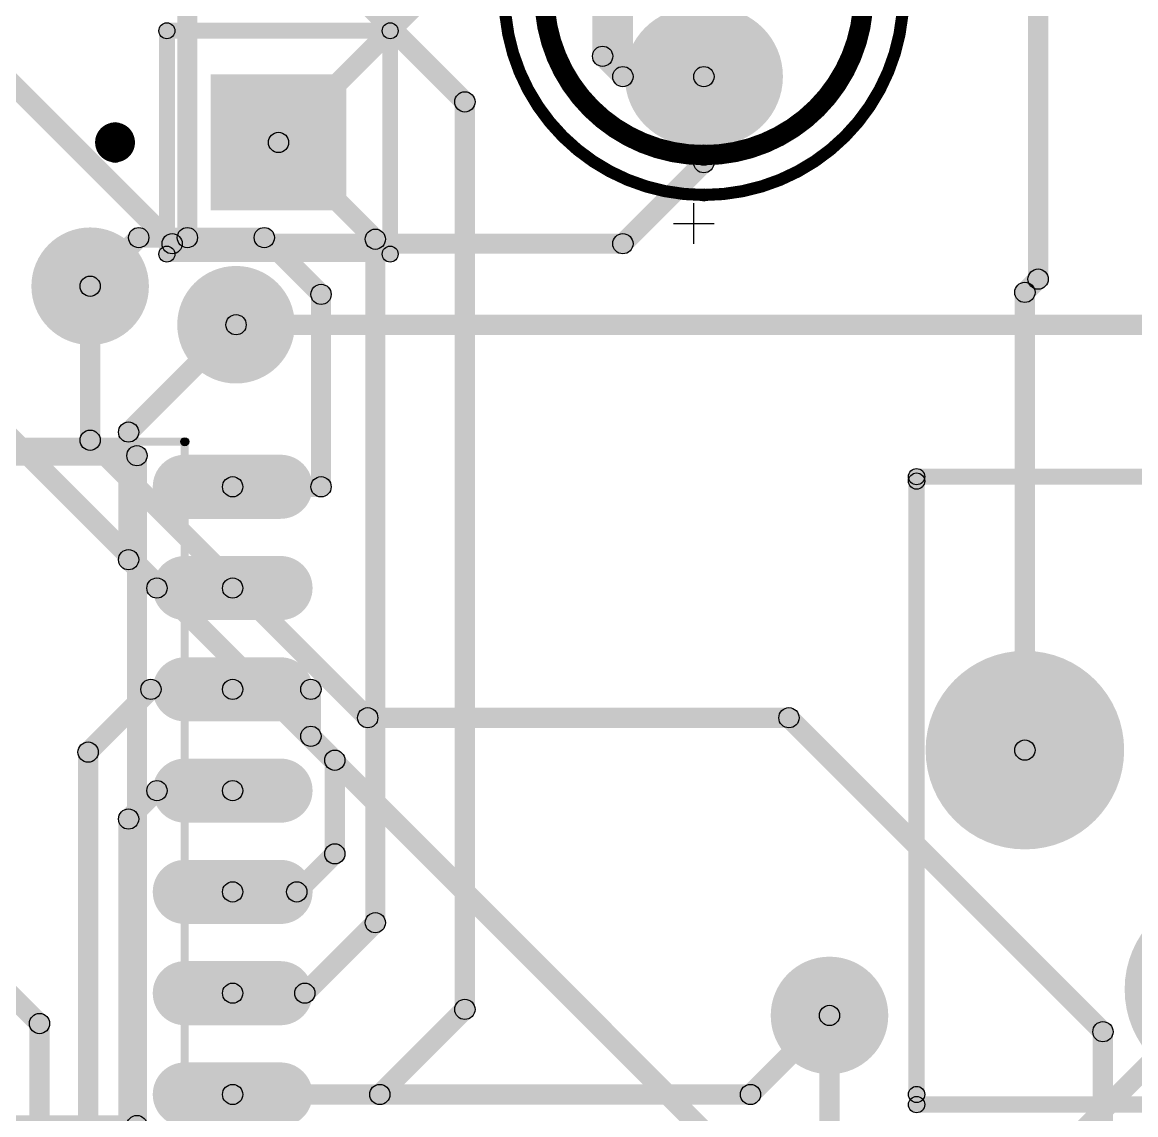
# Model space of a CAD drawing. Header units: millimetres. Extents: x 0 to 137, y 0 to 37.
# Drawn here: x 37.3 to 51.26, y 12.45 to 26.14 of the extents above; entities that cross this region are included whole.
import ezdxf

# ---------------------------------------------------------------- set-up
doc = ezdxf.new("R2010")
doc.units = ezdxf.units.MM
for name, color, linetype in [('BottomLayer', 5, 'Continuous'), ('BottomOverlay', 54, 'Continuous'), ('BottomSolder', 6, 'Continuous'), ('Mechanical13', 56, 'Continuous'), ('MultiLayer', 9, 'Continuous'), ('PadHoleLayer', 156, 'Continuous'), ('TopLayer', 1, 'Continuous'), ('TopOverlay', 2, 'Continuous'), ('TopPaste', 8, 'Continuous'), ('TopSolder', 216, 'Continuous'), ('ViaHoleLayer', 16, 'Continuous')]:
    doc.layers.add(name, color=color, linetype=linetype)

# ---------------------------------------------------------------- blocks, each defined once
blk = doc.blocks.new('SOIC_14_150____2')
at = {"layer": 'Mechanical13'}
h = blk.add_hatch(color=56, dxfattribs=at)
edge = h.paths.add_edge_path()
edge.add_arc((-4.375, 2), 0.05, 0, 360)
h = blk.add_hatch(color=56, dxfattribs=at)
edge = h.paths.add_edge_path()
edge.add_arc((-4.375, 2), 0.05, 0, 360)
for points in [[(-4.325, -2), (-4.425, -2), (-4.425, 2), (-4.325, 2)], [(4.375, 2.05), (4.375, 1.95), (-4.375, 1.95), (-4.375, 2.05)], [(4.425, -2), (4.325, -2), (4.325, 2), (4.425, 2)], [(4.375, -1.95), (4.375, -2.05), (-4.375, -2.05), (-4.375, -1.95)]]:
    blk.add_hatch(color=56, dxfattribs=at).paths.add_polyline_path(points)
h = blk.add_hatch(color=56, dxfattribs=at)
edge = h.paths.add_edge_path()
edge.add_arc((4.375, 2), 0.05, 0, 360)
h = blk.add_hatch(color=56, dxfattribs=at)
edge = h.paths.add_edge_path()
edge.add_arc((4.375, 2), 0.05, 0, 360)
h = blk.add_hatch(color=56, dxfattribs=at)
edge = h.paths.add_edge_path()
edge.add_arc((-3.975, -1.1), 0.05, 0, 360)
h = blk.add_hatch(color=56, dxfattribs=at)
edge = h.paths.add_edge_path()
edge.add_arc((-2.975, -1.1), 0.05, 0, 360)
h = blk.add_hatch(color=56, dxfattribs=at)
edge = h.paths.add_edge_path()
edge.add_arc((-4.375, -2), 0.05, 0, 360)
h = blk.add_hatch(color=56, dxfattribs=at)
edge = h.paths.add_edge_path()
edge.add_arc((-4.375, -2), 0.05, 0, 360)
h = blk.add_hatch(color=56, dxfattribs=at)
edge = h.paths.add_edge_path()
edge.add_arc((4.375, -2), 0.05, 0, 360)
h = blk.add_hatch(color=56, dxfattribs=at)
edge = h.paths.add_edge_path()
edge.add_arc((4.375, -2), 0.05, 0, 360)
at = {"layer": 'TopLayer'}
h = blk.add_hatch(color=1, dxfattribs=at)
edge = h.paths.add_edge_path()
edge.add_arc((-3.81, 3.2), 0.3, 0, 180)
edge.add_line((-4.11, 3.2), (-4.11, 2))
edge.add_arc((-3.81, 2), 0.3, 180, 360)
edge.add_line((-3.51, 2), (-3.51, 3.2))
h = blk.add_hatch(color=1, dxfattribs=at)
edge = h.paths.add_edge_path()
edge.add_arc((-2.54, 3.2), 0.3, 0, 180)
edge.add_line((-2.84, 3.2), (-2.84, 2))
edge.add_arc((-2.54, 2), 0.3, 180, 360)
edge.add_line((-2.24, 2), (-2.24, 3.2))
h = blk.add_hatch(color=1, dxfattribs=at)
edge = h.paths.add_edge_path()
edge.add_arc((-1.27, 3.2), 0.3, 0, 180)
edge.add_line((-1.57, 3.2), (-1.57, 2))
edge.add_arc((-1.27, 2), 0.3, 180, 360)
edge.add_line((-0.97, 2), (-0.97, 3.2))
h = blk.add_hatch(color=1, dxfattribs=at)
edge = h.paths.add_edge_path()
edge.add_arc((0, 3.2), 0.3, 0, 180)
edge.add_line((-0.3, 3.2), (-0.3, 2))
edge.add_arc((0, 2), 0.3, 180, 360)
edge.add_line((0.3, 2), (0.3, 3.2))
h = blk.add_hatch(color=1, dxfattribs=at)
edge = h.paths.add_edge_path()
edge.add_arc((1.27, 3.2), 0.3, 0, 180)
edge.add_line((0.97, 3.2), (0.97, 2))
edge.add_arc((1.27, 2), 0.3, 180, 360)
edge.add_line((1.57, 2), (1.57, 3.2))
h = blk.add_hatch(color=1, dxfattribs=at)
edge = h.paths.add_edge_path()
edge.add_arc((2.54, 3.2), 0.3, 0, 180)
edge.add_line((2.24, 3.2), (2.24, 2))
edge.add_arc((2.54, 2), 0.3, 180, 360)
edge.add_line((2.84, 2), (2.84, 3.2))
h = blk.add_hatch(color=1, dxfattribs=at)
edge = h.paths.add_edge_path()
edge.add_arc((3.81, 3.2), 0.3, 0, 180)
edge.add_line((3.51, 3.2), (3.51, 2))
edge.add_arc((3.81, 2), 0.3, 180, 360)
edge.add_line((4.11, 2), (4.11, 3.2))
h = blk.add_hatch(color=1, dxfattribs=at)
edge = h.paths.add_edge_path()
edge.add_arc((-3.81, -2), 0.3, 0, 180)
edge.add_line((-4.11, -2), (-4.11, -3.2))
edge.add_arc((-3.81, -3.2), 0.3, 180, 360)
edge.add_line((-3.51, -3.2), (-3.51, -2))
h = blk.add_hatch(color=1, dxfattribs=at)
edge = h.paths.add_edge_path()
edge.add_arc((-2.54, -2), 0.3, 0, 180)
edge.add_line((-2.84, -2), (-2.84, -3.2))
edge.add_arc((-2.54, -3.2), 0.3, 180, 360)
edge.add_line((-2.24, -3.2), (-2.24, -2))
h = blk.add_hatch(color=1, dxfattribs=at)
edge = h.paths.add_edge_path()
edge.add_arc((-1.27, -2), 0.3, 0, 180)
edge.add_line((-1.57, -2), (-1.57, -3.2))
edge.add_arc((-1.27, -3.2), 0.3, 180, 360)
edge.add_line((-0.97, -3.2), (-0.97, -2))
h = blk.add_hatch(color=1, dxfattribs=at)
edge = h.paths.add_edge_path()
edge.add_arc((0, -2), 0.3, 0, 180)
edge.add_line((-0.3, -2), (-0.3, -3.2))
edge.add_arc((0, -3.2), 0.3, 180, 360)
edge.add_line((0.3, -3.2), (0.3, -2))
h = blk.add_hatch(color=1, dxfattribs=at)
edge = h.paths.add_edge_path()
edge.add_arc((1.27, -2), 0.3, 0, 180)
edge.add_line((0.97, -2), (0.97, -3.2))
edge.add_arc((1.27, -3.2), 0.3, 180, 360)
edge.add_line((1.57, -3.2), (1.57, -2))
h = blk.add_hatch(color=1, dxfattribs=at)
edge = h.paths.add_edge_path()
edge.add_arc((2.54, -2), 0.3, 0, 180)
edge.add_line((2.24, -2), (2.24, -3.2))
edge.add_arc((2.54, -3.2), 0.3, 180, 360)
edge.add_line((2.84, -3.2), (2.84, -2))
h = blk.add_hatch(color=1, dxfattribs=at)
edge = h.paths.add_edge_path()
edge.add_arc((3.81, -2), 0.3, 0, 180)
edge.add_line((3.51, -2), (3.51, -3.2))
edge.add_arc((3.81, -3.2), 0.3, 180, 360)
edge.add_line((4.11, -3.2), (4.11, -2))
at = {"layer": 'TopOverlay'}
h = blk.add_hatch(color=2, dxfattribs=at)
edge = h.paths.add_edge_path()
edge.add_arc((-4.2, 1.4), 0.127, 0, 360)
h = blk.add_hatch(color=2, dxfattribs=at)
edge = h.paths.add_edge_path()
edge.add_arc((-4.2, 1.4), 0.127, 0, 360)
for points in [[(-4.073, -1.4), (-4.327, -1.4), (-4.327, 1.4), (-4.073, 1.4)], [(4.2, 1.527), (4.2, 1.273), (-4.2, 1.273), (-4.2, 1.527)], [(4.327, -1.4), (4.073, -1.4), (4.073, 1.4), (4.327, 1.4)], [(4.2, -1.273), (4.2, -1.527), (-4.2, -1.527), (-4.2, -1.273)]]:
    blk.add_hatch(color=2, dxfattribs=at).paths.add_polyline_path(points)
h = blk.add_hatch(color=2, dxfattribs=at)
edge = h.paths.add_edge_path()
edge.add_arc((4.2, 1.4), 0.127, 0, 360)
h = blk.add_hatch(color=2, dxfattribs=at)
edge = h.paths.add_edge_path()
edge.add_arc((4.2, 1.4), 0.127, 0, 360)
h = blk.add_hatch(color=2, dxfattribs=at)
edge = h.paths.add_edge_path()
edge.add_arc((-3.7, -0.7), 0.2, 0, 360)
h = blk.add_hatch(color=2, dxfattribs=at)
edge = h.paths.add_edge_path()
edge.add_arc((-3.3, -0.7), 0.2, 0, 360)
h = blk.add_hatch(color=2, dxfattribs=at)
edge = h.paths.add_edge_path()
edge.add_arc((-4.2, -1.4), 0.127, 0, 360)
h = blk.add_hatch(color=2, dxfattribs=at)
edge = h.paths.add_edge_path()
edge.add_arc((-4.2, -1.4), 0.127, 0, 360)
h = blk.add_hatch(color=2, dxfattribs=at)
edge = h.paths.add_edge_path()
edge.add_arc((4.2, -1.4), 0.127, 0, 360)
h = blk.add_hatch(color=2, dxfattribs=at)
edge = h.paths.add_edge_path()
edge.add_arc((4.2, -1.4), 0.127, 0, 360)
h = blk.add_hatch(color=2, dxfattribs=at)
edge = h.paths.add_edge_path()
edge.add_arc((-4.75, -3), 0.15, 0, 360)
h = blk.add_hatch(color=2, dxfattribs=at)
edge = h.paths.add_edge_path()
edge.add_arc((-4.45, -3), 0.15, 0, 360)
at = {"layer": 'TopPaste'}
h = blk.add_hatch(color=8, dxfattribs=at)
edge = h.paths.add_edge_path()
edge.add_arc((-3.81, 3.2), 0.3, 0, 180)
edge.add_line((-4.11, 3.2), (-4.11, 2))
edge.add_arc((-3.81, 2), 0.3, 180, 360)
edge.add_line((-3.51, 2), (-3.51, 3.2))
h = blk.add_hatch(color=8, dxfattribs=at)
edge = h.paths.add_edge_path()
edge.add_arc((-2.54, 3.2), 0.3, 0, 180)
edge.add_line((-2.84, 3.2), (-2.84, 2))
edge.add_arc((-2.54, 2), 0.3, 180, 360)
edge.add_line((-2.24, 2), (-2.24, 3.2))
h = blk.add_hatch(color=8, dxfattribs=at)
edge = h.paths.add_edge_path()
edge.add_arc((-1.27, 3.2), 0.3, 0, 180)
edge.add_line((-1.57, 3.2), (-1.57, 2))
edge.add_arc((-1.27, 2), 0.3, 180, 360)
edge.add_line((-0.97, 2), (-0.97, 3.2))
h = blk.add_hatch(color=8, dxfattribs=at)
edge = h.paths.add_edge_path()
edge.add_arc((0, 3.2), 0.3, 0, 180)
edge.add_line((-0.3, 3.2), (-0.3, 2))
edge.add_arc((0, 2), 0.3, 180, 360)
edge.add_line((0.3, 2), (0.3, 3.2))
h = blk.add_hatch(color=8, dxfattribs=at)
edge = h.paths.add_edge_path()
edge.add_arc((1.27, 3.2), 0.3, 0, 180)
edge.add_line((0.97, 3.2), (0.97, 2))
edge.add_arc((1.27, 2), 0.3, 180, 360)
edge.add_line((1.57, 2), (1.57, 3.2))
h = blk.add_hatch(color=8, dxfattribs=at)
edge = h.paths.add_edge_path()
edge.add_arc((2.54, 3.2), 0.3, 0, 180)
edge.add_line((2.24, 3.2), (2.24, 2))
edge.add_arc((2.54, 2), 0.3, 180, 360)
edge.add_line((2.84, 2), (2.84, 3.2))
h = blk.add_hatch(color=8, dxfattribs=at)
edge = h.paths.add_edge_path()
edge.add_arc((3.81, 3.2), 0.3, 0, 180)
edge.add_line((3.51, 3.2), (3.51, 2))
edge.add_arc((3.81, 2), 0.3, 180, 360)
edge.add_line((4.11, 2), (4.11, 3.2))
h = blk.add_hatch(color=8, dxfattribs=at)
edge = h.paths.add_edge_path()
edge.add_arc((-3.81, -2), 0.3, 0, 180)
edge.add_line((-4.11, -2), (-4.11, -3.2))
edge.add_arc((-3.81, -3.2), 0.3, 180, 360)
edge.add_line((-3.51, -3.2), (-3.51, -2))
h = blk.add_hatch(color=8, dxfattribs=at)
edge = h.paths.add_edge_path()
edge.add_arc((-2.54, -2), 0.3, 0, 180)
edge.add_line((-2.84, -2), (-2.84, -3.2))
edge.add_arc((-2.54, -3.2), 0.3, 180, 360)
edge.add_line((-2.24, -3.2), (-2.24, -2))
h = blk.add_hatch(color=8, dxfattribs=at)
edge = h.paths.add_edge_path()
edge.add_arc((-1.27, -2), 0.3, 0, 180)
edge.add_line((-1.57, -2), (-1.57, -3.2))
edge.add_arc((-1.27, -3.2), 0.3, 180, 360)
edge.add_line((-0.97, -3.2), (-0.97, -2))
h = blk.add_hatch(color=8, dxfattribs=at)
edge = h.paths.add_edge_path()
edge.add_arc((0, -2), 0.3, 0, 180)
edge.add_line((-0.3, -2), (-0.3, -3.2))
edge.add_arc((0, -3.2), 0.3, 180, 360)
edge.add_line((0.3, -3.2), (0.3, -2))
h = blk.add_hatch(color=8, dxfattribs=at)
edge = h.paths.add_edge_path()
edge.add_arc((1.27, -2), 0.3, 0, 180)
edge.add_line((0.97, -2), (0.97, -3.2))
edge.add_arc((1.27, -3.2), 0.3, 180, 360)
edge.add_line((1.57, -3.2), (1.57, -2))
h = blk.add_hatch(color=8, dxfattribs=at)
edge = h.paths.add_edge_path()
edge.add_arc((2.54, -2), 0.3, 0, 180)
edge.add_line((2.24, -2), (2.24, -3.2))
edge.add_arc((2.54, -3.2), 0.3, 180, 360)
edge.add_line((2.84, -3.2), (2.84, -2))
h = blk.add_hatch(color=8, dxfattribs=at)
edge = h.paths.add_edge_path()
edge.add_arc((3.81, -2), 0.3, 0, 180)
edge.add_line((3.51, -2), (3.51, -3.2))
edge.add_arc((3.81, -3.2), 0.3, 180, 360)
edge.add_line((4.11, -3.2), (4.11, -2))
at = {"layer": 'TopSolder'}
h = blk.add_hatch(color=216, dxfattribs=at)
edge = h.paths.add_edge_path()
edge.add_arc((-3.81, 3.2), 0.402, 0, 180)
edge.add_line((-4.212, 3.2), (-4.212, 2))
edge.add_arc((-3.81, 2), 0.402, 180, 360)
edge.add_line((-3.408, 2), (-3.408, 3.2))
h = blk.add_hatch(color=216, dxfattribs=at)
edge = h.paths.add_edge_path()
edge.add_arc((-2.54, 3.2), 0.402, 0, 180)
edge.add_line((-2.942, 3.2), (-2.942, 2))
edge.add_arc((-2.54, 2), 0.402, 180, 360)
edge.add_line((-2.138, 2), (-2.138, 3.2))
h = blk.add_hatch(color=216, dxfattribs=at)
edge = h.paths.add_edge_path()
edge.add_arc((-1.27, 3.2), 0.402, 0, 180)
edge.add_line((-1.672, 3.2), (-1.672, 2))
edge.add_arc((-1.27, 2), 0.402, 180, 360)
edge.add_line((-0.868, 2), (-0.868, 3.2))
h = blk.add_hatch(color=216, dxfattribs=at)
edge = h.paths.add_edge_path()
edge.add_arc((0, 3.2), 0.402, 0, 180)
edge.add_line((-0.402, 3.2), (-0.402, 2))
edge.add_arc((0, 2), 0.402, 180, 360)
edge.add_line((0.402, 2), (0.402, 3.2))
h = blk.add_hatch(color=216, dxfattribs=at)
edge = h.paths.add_edge_path()
edge.add_arc((1.27, 3.2), 0.402, 0, 180)
edge.add_line((0.868, 3.2), (0.868, 2))
edge.add_arc((1.27, 2), 0.402, 180, 360)
edge.add_line((1.672, 2), (1.672, 3.2))
h = blk.add_hatch(color=216, dxfattribs=at)
edge = h.paths.add_edge_path()
edge.add_arc((2.54, 3.2), 0.402, 0, 180)
edge.add_line((2.138, 3.2), (2.138, 2))
edge.add_arc((2.54, 2), 0.402, 180, 360)
edge.add_line((2.942, 2), (2.942, 3.2))
h = blk.add_hatch(color=216, dxfattribs=at)
edge = h.paths.add_edge_path()
edge.add_arc((3.81, 3.2), 0.402, 0, 180)
edge.add_line((3.408, 3.2), (3.408, 2))
edge.add_arc((3.81, 2), 0.402, 180, 360)
edge.add_line((4.212, 2), (4.212, 3.2))
h = blk.add_hatch(color=216, dxfattribs=at)
edge = h.paths.add_edge_path()
edge.add_arc((-3.81, -2), 0.402, 0, 180)
edge.add_line((-4.212, -2), (-4.212, -3.2))
edge.add_arc((-3.81, -3.2), 0.402, 180, 360)
edge.add_line((-3.408, -3.2), (-3.408, -2))
h = blk.add_hatch(color=216, dxfattribs=at)
edge = h.paths.add_edge_path()
edge.add_arc((-2.54, -2), 0.402, 0, 180)
edge.add_line((-2.942, -2), (-2.942, -3.2))
edge.add_arc((-2.54, -3.2), 0.402, 180, 360)
edge.add_line((-2.138, -3.2), (-2.138, -2))
h = blk.add_hatch(color=216, dxfattribs=at)
edge = h.paths.add_edge_path()
edge.add_arc((-1.27, -2), 0.402, 0, 180)
edge.add_line((-1.672, -2), (-1.672, -3.2))
edge.add_arc((-1.27, -3.2), 0.402, 180, 360)
edge.add_line((-0.868, -3.2), (-0.868, -2))
h = blk.add_hatch(color=216, dxfattribs=at)
edge = h.paths.add_edge_path()
edge.add_arc((0, -2), 0.402, 0, 180)
edge.add_line((-0.402, -2), (-0.402, -3.2))
edge.add_arc((0, -3.2), 0.402, 180, 360)
edge.add_line((0.402, -3.2), (0.402, -2))
h = blk.add_hatch(color=216, dxfattribs=at)
edge = h.paths.add_edge_path()
edge.add_arc((1.27, -2), 0.402, 0, 180)
edge.add_line((0.868, -2), (0.868, -3.2))
edge.add_arc((1.27, -3.2), 0.402, 180, 360)
edge.add_line((1.672, -3.2), (1.672, -2))
h = blk.add_hatch(color=216, dxfattribs=at)
edge = h.paths.add_edge_path()
edge.add_arc((2.54, -2), 0.402, 0, 180)
edge.add_line((2.138, -2), (2.138, -3.2))
edge.add_arc((2.54, -3.2), 0.402, 180, 360)
edge.add_line((2.942, -3.2), (2.942, -2))
h = blk.add_hatch(color=216, dxfattribs=at)
edge = h.paths.add_edge_path()
edge.add_arc((3.81, -2), 0.402, 0, 180)
edge.add_line((3.408, -2), (3.408, -3.2))
edge.add_arc((3.81, -3.2), 0.402, 180, 360)
edge.add_line((4.212, -3.2), (4.212, -2))
at = {"layer": 'Mechanical13', "const_width": 0.1}
blk.add_lwpolyline([(-2.975, -1.1, 1), (-3.975, -1.1, 1)], format="xyb", close=True, dxfattribs=at)
at = {"layer": 'Mechanical13'}
for centre in [(-4.375, 2), (-4.375, 2), (4.375, 2), (4.375, 2), (-3.975, -1.1), (-2.975, -1.1), (-4.375, -2), (-4.375, -2), (4.375, -2), (4.375, -2)]:
    blk.add_circle(centre, 0.05, dxfattribs=at)
at = {"layer": 'TopOverlay'}
for points, const_width in [([(-3.3, -0.7, 1), (-3.7, -0.7, 1)], 0.4), ([(-4.45, -3, 1), (-4.75, -3, 1)], 0.3)]:
    blk.add_lwpolyline(points, format="xyb", close=True, dxfattribs=dict(at, const_width=const_width))
for centre, radius in [((-4.2, 1.4), 0.127), ((-4.2, 1.4), 0.127), ((4.2, 1.4), 0.127), ((4.2, 1.4), 0.127), ((-3.7, -0.7), 0.2), ((-3.3, -0.7), 0.2), ((-4.2, -1.4), 0.127), ((-4.2, -1.4), 0.127), ((4.2, -1.4), 0.127), ((4.2, -1.4), 0.127), ((-4.75, -3), 0.15), ((-4.45, -3), 0.15)]:
    blk.add_circle(centre, radius, dxfattribs=at)
blk = doc.blocks.new('PIN1_8')
at = {"layer": 'BottomLayer'}
blk.add_hatch(color=5, dxfattribs=at).paths.add_polyline_path([(-0.75, 0.75), (0.75, 0.75), (0.75, -0.75), (-0.75, -0.75)])
at = {"layer": 'BottomSolder'}
blk.add_hatch(color=6, dxfattribs=at).paths.add_polyline_path([(-0.852, 0.852), (0.852, 0.852), (0.852, -0.852), (-0.852, -0.852)])
at = {"layer": 'MultiLayer'}
blk.add_hatch(color=9, dxfattribs=at).paths.add_polyline_path([(-0.75, 0.75), (0.75, 0.75), (0.75, -0.75), (-0.75, -0.75)])
at = {"layer": 'PadHoleLayer'}
h = blk.add_hatch(color=156, dxfattribs=at)
edge = h.paths.add_edge_path()
edge.add_arc((0, 0), 0.45, 0, 360)
at = {"layer": 'TopLayer'}
blk.add_hatch(color=1, dxfattribs=at).paths.add_polyline_path([(-0.75, 0.75), (0.75, 0.75), (0.75, -0.75), (-0.75, -0.75)])
at = {"layer": 'TopOverlay'}
h = blk.add_hatch(color=2, dxfattribs=at)
edge = h.paths.add_edge_path()
edge.add_arc((-0.125, 2.05), 0.125, 0, 360)
h = blk.add_hatch(color=2, dxfattribs=at)
edge = h.paths.add_edge_path()
edge.add_arc((0.125, 2.05), 0.125, 0, 360)
h = blk.add_hatch(color=2, dxfattribs=at)
edge = h.paths.add_edge_path()
edge.add_arc((-1.4, 1.4), 0.1, 0, 360)
h = blk.add_hatch(color=2, dxfattribs=at)
edge = h.paths.add_edge_path()
edge.add_arc((-1.4, 1.4), 0.1, 0, 360)
for points in [[(-1.5, 1.4), (-1.3, 1.4), (-1.3, -1.4), (-1.5, -1.4)], [(-1.4, 1.3), (-1.4, 1.5), (1.4, 1.5), (1.4, 1.3)], [(1.3, 1.4), (1.5, 1.4), (1.5, -1.4), (1.3, -1.4)], [(-1.4, -1.5), (-1.4, -1.3), (1.4, -1.3), (1.4, -1.5)]]:
    blk.add_hatch(color=2, dxfattribs=at).paths.add_polyline_path(points)
h = blk.add_hatch(color=2, dxfattribs=at)
edge = h.paths.add_edge_path()
edge.add_arc((1.4, 1.4), 0.1, 0, 360)
h = blk.add_hatch(color=2, dxfattribs=at)
edge = h.paths.add_edge_path()
edge.add_arc((1.4, 1.4), 0.1, 0, 360)
h = blk.add_hatch(color=2, dxfattribs=at)
edge = h.paths.add_edge_path()
edge.add_arc((-1.4, -1.4), 0.1, 0, 360)
h = blk.add_hatch(color=2, dxfattribs=at)
edge = h.paths.add_edge_path()
edge.add_arc((-1.4, -1.4), 0.1, 0, 360)
h = blk.add_hatch(color=2, dxfattribs=at)
edge = h.paths.add_edge_path()
edge.add_arc((1.4, -1.4), 0.1, 0, 360)
h = blk.add_hatch(color=2, dxfattribs=at)
edge = h.paths.add_edge_path()
edge.add_arc((1.4, -1.4), 0.1, 0, 360)
at = {"layer": 'TopSolder'}
blk.add_hatch(color=216, dxfattribs=at).paths.add_polyline_path([(-0.852, 0.852), (0.852, 0.852), (0.852, -0.852), (-0.852, -0.852)])
at = {"layer": 'TopOverlay', "const_width": 0.25}
blk.add_lwpolyline([(0.125, 2.05, 1), (-0.125, 2.05, 1)], format="xyb", close=True, dxfattribs=at)
at = {"layer": 'TopOverlay'}
for centre, radius in [((-0.125, 2.05), 0.125), ((0.125, 2.05), 0.125), ((-1.4, 1.4), 0.1), ((-1.4, 1.4), 0.1), ((1.4, 1.4), 0.1), ((1.4, 1.4), 0.1), ((-1.4, -1.4), 0.1), ((-1.4, -1.4), 0.1), ((1.4, -1.4), 0.1), ((1.4, -1.4), 0.1)]:
    blk.add_circle(centre, radius, dxfattribs=at)
blk = doc.blocks.new('PCB_3362___NEW_38')
at = {"layer": 'BottomLayer'}
h = blk.add_hatch(color=5, dxfattribs=at)
edge = h.paths.add_edge_path()
edge.add_arc((0, 1.5), 1.143, 0, 360)
h = blk.add_hatch(color=5, dxfattribs=at)
edge = h.paths.add_edge_path()
edge.add_arc((-2.75, -1.5), 1.143, 0, 360)
h = blk.add_hatch(color=5, dxfattribs=at)
edge = h.paths.add_edge_path()
edge.add_arc((2.496, -1.5), 1.143, 0, 360)
at = {"layer": 'BottomSolder'}
h = blk.add_hatch(color=6, dxfattribs=at)
edge = h.paths.add_edge_path()
edge.add_arc((0, 1.5), 1.245, 0, 360)
h = blk.add_hatch(color=6, dxfattribs=at)
edge = h.paths.add_edge_path()
edge.add_arc((-2.75, -1.5), 1.245, 0, 360)
h = blk.add_hatch(color=6, dxfattribs=at)
edge = h.paths.add_edge_path()
edge.add_arc((2.496, -1.5), 1.245, 0, 360)
at = {"layer": 'MultiLayer'}
h = blk.add_hatch(color=9, dxfattribs=at)
edge = h.paths.add_edge_path()
edge.add_arc((0, 1.5), 1.143, 0, 360)
h = blk.add_hatch(color=9, dxfattribs=at)
edge = h.paths.add_edge_path()
edge.add_arc((-2.75, -1.5), 1.143, 0, 360)
h = blk.add_hatch(color=9, dxfattribs=at)
edge = h.paths.add_edge_path()
edge.add_arc((2.496, -1.5), 1.143, 0, 360)
at = {"layer": 'PadHoleLayer'}
h = blk.add_hatch(color=156, dxfattribs=at)
edge = h.paths.add_edge_path()
edge.add_arc((0, 1.5), 0.635, 0, 360)
h = blk.add_hatch(color=156, dxfattribs=at)
edge = h.paths.add_edge_path()
edge.add_arc((-2.75, -1.5), 0.635, 0, 360)
h = blk.add_hatch(color=156, dxfattribs=at)
edge = h.paths.add_edge_path()
edge.add_arc((2.496, -1.5), 0.635, 0, 360)
at = {"layer": 'TopLayer'}
h = blk.add_hatch(color=1, dxfattribs=at)
edge = h.paths.add_edge_path()
edge.add_arc((0, 1.5), 1.143, 0, 360)
h = blk.add_hatch(color=1, dxfattribs=at)
edge = h.paths.add_edge_path()
edge.add_arc((-2.75, -1.5), 1.143, 0, 360)
h = blk.add_hatch(color=1, dxfattribs=at)
edge = h.paths.add_edge_path()
edge.add_arc((2.496, -1.5), 1.143, 0, 360)
at = {"layer": 'TopOverlay'}
h = blk.add_hatch(color=2, dxfattribs=at)
edge = h.paths.add_edge_path()
edge.add_arc((-4.02, 2.945), 0.102, 0, 360)
for points in [[(3.854, 3.047), (3.854, 2.843), (-4.02, 2.843), (-4.02, 3.047)], [(-4.122, 2.818), (-3.918, 2.818), (-3.918, -4.929), (-4.122, -4.929)], [(3.752, 2.818), (3.956, 2.818), (3.956, -4.873), (3.752, -4.873)], [(3.854, -4.827), (3.854, -5.031), (-4.02, -5.031), (-4.02, -4.827)]]:
    blk.add_hatch(color=2, dxfattribs=at).paths.add_polyline_path(points)
h = blk.add_hatch(color=2, dxfattribs=at)
edge = h.paths.add_edge_path()
edge.add_arc((3.854, 2.945), 0.102, 0, 360)
h = blk.add_hatch(color=2, dxfattribs=at)
edge = h.paths.add_edge_path()
edge.add_arc((-4.02, 2.818), 0.102, 0, 360)
h = blk.add_hatch(color=2, dxfattribs=at)
edge = h.paths.add_edge_path()
edge.add_arc((3.854, 2.818), 0.102, 0, 360)
h = blk.add_hatch(color=2, dxfattribs=at)
edge = h.paths.add_edge_path()
edge.add_arc((-4.02, -4.929), 0.102, 0, 360)
h = blk.add_hatch(color=2, dxfattribs=at)
edge = h.paths.add_edge_path()
edge.add_arc((-4.02, -4.929), 0.102, 0, 360)
h = blk.add_hatch(color=2, dxfattribs=at)
edge = h.paths.add_edge_path()
edge.add_arc((3.854, -4.873), 0.102, 0, 360)
h = blk.add_hatch(color=2, dxfattribs=at)
edge = h.paths.add_edge_path()
edge.add_arc((3.854, -4.929), 0.102, 0, 360)
at = {"layer": 'TopSolder'}
h = blk.add_hatch(color=216, dxfattribs=at)
edge = h.paths.add_edge_path()
edge.add_arc((0, 1.5), 1.245, 0, 360)
h = blk.add_hatch(color=216, dxfattribs=at)
edge = h.paths.add_edge_path()
edge.add_arc((-2.75, -1.5), 1.245, 0, 360)
h = blk.add_hatch(color=216, dxfattribs=at)
edge = h.paths.add_edge_path()
edge.add_arc((2.496, -1.5), 1.245, 0, 360)
at = {"layer": 'TopOverlay'}
for centre in [(-4.02, 2.945), (3.854, 2.945), (-4.02, 2.818), (3.854, 2.818), (-4.02, -4.929), (-4.02, -4.929), (3.854, -4.873), (3.854, -4.929)]:
    blk.add_circle(centre, 0.102, dxfattribs=at)
blk = doc.blocks.new('3___LED___B_60')
at = {"layer": 'BottomLayer'}
h = blk.add_hatch(color=5, dxfattribs=at)
edge = h.paths.add_edge_path()
edge.add_arc((-1.079, -0.127), 0.762, 180, 360)
edge.add_line((-0.318, -0.127), (-0.318, 0.127))
edge.add_arc((-1.079, 0.127), 0.762, 0, 180)
edge.add_line((-1.841, 0.127), (-1.841, -0.127))
h = blk.add_hatch(color=5, dxfattribs=at)
edge = h.paths.add_edge_path()
edge.add_arc((1.079, -0.127), 0.762, 180, 360)
edge.add_line((1.841, -0.127), (1.841, 0.127))
edge.add_arc((1.079, 0.127), 0.762, 0, 180)
edge.add_line((0.318, 0.127), (0.318, -0.127))
at = {"layer": 'BottomOverlay'}
h = blk.add_hatch(color=54, dxfattribs=at)
edge = h.paths.add_edge_path()
edge.add_arc((-2.564, 0), 0.0762, 0, 360)
h = blk.add_hatch(color=54, dxfattribs=at)
edge = h.paths.add_edge_path()
edge.add_arc((-2.064, 0), 0.127, 0, 360)
h = blk.add_hatch(color=54, dxfattribs=at)
edge = h.paths.add_edge_path()
edge.add_arc((1.937, 0), 0.127, 0, 360)
h = blk.add_hatch(color=54, dxfattribs=at)
edge = h.paths.add_edge_path()
edge.add_arc((2.437, 0), 0.0762, 0, 360)
at = {"layer": 'BottomSolder'}
h = blk.add_hatch(color=6, dxfattribs=at)
edge = h.paths.add_edge_path()
edge.add_arc((-1.079, -0.127), 0.864, 180, 360)
edge.add_line((-0.216, -0.127), (-0.216, 0.127))
edge.add_arc((-1.079, 0.127), 0.864, 0, 180)
edge.add_line((-1.943, 0.127), (-1.943, -0.127))
h = blk.add_hatch(color=6, dxfattribs=at)
edge = h.paths.add_edge_path()
edge.add_arc((1.079, -0.127), 0.864, 180, 360)
edge.add_line((1.943, -0.127), (1.943, 0.127))
edge.add_arc((1.079, 0.127), 0.864, 0, 180)
edge.add_line((0.216, 0.127), (0.216, -0.127))
at = {"layer": 'MultiLayer'}
h = blk.add_hatch(color=9, dxfattribs=at)
edge = h.paths.add_edge_path()
edge.add_arc((-1.079, -0.127), 0.762, 180, 360)
edge.add_line((-0.318, -0.127), (-0.318, 0.127))
edge.add_arc((-1.079, 0.127), 0.762, 0, 180)
edge.add_line((-1.841, 0.127), (-1.841, -0.127))
h = blk.add_hatch(color=9, dxfattribs=at)
edge = h.paths.add_edge_path()
edge.add_arc((1.079, -0.127), 0.762, 180, 360)
edge.add_line((1.841, -0.127), (1.841, 0.127))
edge.add_arc((1.079, 0.127), 0.762, 0, 180)
edge.add_line((0.318, 0.127), (0.318, -0.127))
at = {"layer": 'PadHoleLayer'}
h = blk.add_hatch(color=156, dxfattribs=at)
edge = h.paths.add_edge_path()
edge.add_arc((-1.079, 0), 0.35, 0, 360)
h = blk.add_hatch(color=156, dxfattribs=at)
edge = h.paths.add_edge_path()
edge.add_arc((1.079, 0), 0.35, 0, 360)
at = {"layer": 'TopLayer'}
h = blk.add_hatch(color=1, dxfattribs=at)
edge = h.paths.add_edge_path()
edge.add_arc((-1.079, -0.127), 0.762, 180, 360)
edge.add_line((-0.318, -0.127), (-0.318, 0.127))
edge.add_arc((-1.079, 0.127), 0.762, 0, 180)
edge.add_line((-1.841, 0.127), (-1.841, -0.127))
h = blk.add_hatch(color=1, dxfattribs=at)
edge = h.paths.add_edge_path()
edge.add_arc((1.079, -0.127), 0.762, 180, 360)
edge.add_line((1.841, -0.127), (1.841, 0.127))
edge.add_arc((1.079, 0.127), 0.762, 0, 180)
edge.add_line((0.318, 0.127), (0.318, -0.127))
at = {"layer": 'TopSolder'}
h = blk.add_hatch(color=216, dxfattribs=at)
edge = h.paths.add_edge_path()
edge.add_arc((-1.079, -0.127), 0.864, 180, 360)
edge.add_line((-0.216, -0.127), (-0.216, 0.127))
edge.add_arc((-1.079, 0.127), 0.864, 0, 180)
edge.add_line((-1.943, 0.127), (-1.943, -0.127))
h = blk.add_hatch(color=216, dxfattribs=at)
edge = h.paths.add_edge_path()
edge.add_arc((1.079, -0.127), 0.864, 180, 360)
edge.add_line((1.943, -0.127), (1.943, 0.127))
edge.add_arc((1.079, 0.127), 0.864, 0, 180)
edge.add_line((0.216, 0.127), (0.216, -0.127))
at = {"layer": 'BottomOverlay'}
for p, q in [((-2.921, 0.381), (-2.921, -0.127)), ((-3.175, 0.127), (-2.667, 0.127))]:
    blk.add_line(p, q, dxfattribs=at)
for points, const_width in [([(2.437, 0, 1), (-2.564, 0, 1)], 0.152), ([(1.937, 0, 1), (-2.064, 0, 1)], 0.254)]:
    blk.add_lwpolyline(points, format="xyb", close=True, dxfattribs=dict(at, const_width=const_width))
for centre, radius in [((-2.564, 0), 0.0762), ((-2.064, 0), 0.127), ((1.937, 0), 0.127), ((2.437, 0), 0.0762)]:
    blk.add_circle(centre, radius, dxfattribs=at)

msp = doc.modelspace()

# ---------------------------------------------------------------- hatches: boundary and pattern name
at = {"layer": 'BottomLayer'}
for points in [[(40.603, 24.548), (40.423, 24.728), (43.408, 27.712), (43.587, 27.533)], [(36.994, 25.374), (37.173, 25.553), (39.269, 23.458), (39.089, 23.278)], [(45.974, 24.384), (45.72, 24.384), (45.72, 25.463), (45.974, 25.463)], [(44.921, 23.278), (44.741, 23.458), (45.757, 24.474), (45.937, 24.294)], [(39.179, 23.241), (39.179, 23.495), (44.831, 23.495), (44.831, 23.241)], [(38.278, 20.904), (38.024, 20.904), (38.024, 22.835), (38.278, 22.835)], [(35.343, 22.567), (35.523, 22.747), (57.672, 0.598), (57.492, 0.418)], [(39.98, 22.225), (39.98, 22.479), (53.213, 22.479), (53.213, 22.225)], [(38.061, 20.814), (38.241, 20.994), (41.72, 17.514), (41.541, 17.335)], [(41.631, 17.297), (41.631, 17.551), (46.914, 17.551), (46.914, 17.297)], [(46.824, 17.335), (47.004, 17.514), (50.941, 13.577), (50.761, 13.398)], [(47.549, 11.89), (47.295, 11.89), (47.295, 13.691), (47.549, 13.691)], [(50.978, 11.252), (50.724, 11.252), (50.724, 13.487), (50.978, 13.487)]]:
    msp.add_hatch(color=5, dxfattribs=at).paths.add_polyline_path(points)
h = msp.add_hatch(color=5, dxfattribs=at)
edge = h.paths.add_edge_path()
edge.add_arc((45.847, 25.463), 0.127, 0, 360)
h = msp.add_hatch(color=5, dxfattribs=at)
edge = h.paths.add_edge_path()
edge.add_arc((40.513, 24.638), 0.127, 0, 360)
h = msp.add_hatch(color=5, dxfattribs=at)
edge = h.paths.add_edge_path()
edge.add_arc((45.847, 24.384), 0.127, 0, 360)
h = msp.add_hatch(color=5, dxfattribs=at)
edge = h.paths.add_edge_path()
edge.add_arc((45.847, 24.384), 0.127, 0, 360)
h = msp.add_hatch(color=5, dxfattribs=at)
edge = h.paths.add_edge_path()
edge.add_arc((38.151, 22.835), 0.635, 0, 360)
h = msp.add_hatch(color=5, dxfattribs=at)
edge = h.paths.add_edge_path()
edge.add_arc((39.179, 23.368), 0.127, 0, 360)
h = msp.add_hatch(color=5, dxfattribs=at)
edge = h.paths.add_edge_path()
edge.add_arc((39.179, 23.368), 0.127, 0, 360)
h = msp.add_hatch(color=5, dxfattribs=at)
edge = h.paths.add_edge_path()
edge.add_arc((44.831, 23.368), 0.127, 0, 360)
h = msp.add_hatch(color=5, dxfattribs=at)
edge = h.paths.add_edge_path()
edge.add_arc((44.831, 23.368), 0.127, 0, 360)
h = msp.add_hatch(color=5, dxfattribs=at)
edge = h.paths.add_edge_path()
edge.add_arc((38.151, 22.835), 0.127, 0, 360)
h = msp.add_hatch(color=5, dxfattribs=at)
edge = h.paths.add_edge_path()
edge.add_arc((39.98, 22.352), 0.635, 0, 360)
h = msp.add_hatch(color=5, dxfattribs=at)
edge = h.paths.add_edge_path()
edge.add_arc((39.98, 22.352), 0.127, 0, 360)
h = msp.add_hatch(color=5, dxfattribs=at)
edge = h.paths.add_edge_path()
edge.add_arc((38.151, 20.904), 0.127, 0, 360)
h = msp.add_hatch(color=5, dxfattribs=at)
edge = h.paths.add_edge_path()
edge.add_arc((38.151, 20.904), 0.127, 0, 360)
h = msp.add_hatch(color=5, dxfattribs=at)
edge = h.paths.add_edge_path()
edge.add_arc((41.631, 17.424), 0.127, 0, 360)
h = msp.add_hatch(color=5, dxfattribs=at)
edge = h.paths.add_edge_path()
edge.add_arc((41.631, 17.424), 0.127, 0, 360)
h = msp.add_hatch(color=5, dxfattribs=at)
edge = h.paths.add_edge_path()
edge.add_arc((46.914, 17.424), 0.127, 0, 360)
h = msp.add_hatch(color=5, dxfattribs=at)
edge = h.paths.add_edge_path()
edge.add_arc((46.914, 17.424), 0.127, 0, 360)
h = msp.add_hatch(color=5, dxfattribs=at)
edge = h.paths.add_edge_path()
edge.add_arc((47.422, 13.691), 0.635, 0, 360)
h = msp.add_hatch(color=5, dxfattribs=at)
edge = h.paths.add_edge_path()
edge.add_arc((47.422, 13.691), 0.127, 0, 360)
h = msp.add_hatch(color=5, dxfattribs=at)
edge = h.paths.add_edge_path()
edge.add_arc((50.851, 13.487), 0.127, 0, 360)
h = msp.add_hatch(color=5, dxfattribs=at)
edge = h.paths.add_edge_path()
edge.add_arc((50.851, 13.487), 0.127, 0, 360)
at = {"layer": 'BottomSolder'}
h = msp.add_hatch(color=6, dxfattribs=at)
edge = h.paths.add_edge_path()
edge.add_arc((38.151, 22.835), 0.737, 0, 360)
h = msp.add_hatch(color=6, dxfattribs=at)
edge = h.paths.add_edge_path()
edge.add_arc((39.98, 22.352), 0.737, 0, 360)
h = msp.add_hatch(color=6, dxfattribs=at)
edge = h.paths.add_edge_path()
edge.add_arc((47.422, 13.691), 0.737, 0, 360)
at = {"layer": 'TopLayer'}
for points in [[(39.497, 23.444), (39.243, 23.444), (39.243, 36.068), (39.497, 36.068)], [(50.165, 22.924), (49.911, 22.924), (49.911, 28.701), (50.165, 28.701)], [(40.093, 27.723), (40.273, 27.903), (42.94, 25.236), (42.76, 25.056)], [(44.704, 25.718), (44.45, 25.718), (44.45, 26.923), (44.704, 26.923)], [(44.958, 25.463), (44.704, 25.463), (44.704, 26.669), (44.958, 26.669)], [(44.487, 25.628), (44.667, 25.807), (44.921, 25.553), (44.741, 25.374)], [(44.831, 25.337), (44.831, 25.59), (45.847, 25.59), (45.847, 25.337)], [(42.977, 13.767), (42.723, 13.767), (42.723, 25.146), (42.977, 25.146)], [(40.423, 24.548), (40.603, 24.728), (41.817, 23.514), (41.637, 23.334)], [(38.241, 22.745), (38.061, 22.924), (38.671, 23.534), (38.85, 23.354)], [(38.76, 23.317), (38.76, 23.571), (39.37, 23.571), (39.37, 23.317)], [(39.37, 23.317), (39.37, 23.571), (40.335, 23.571), (40.335, 23.317)], [(40.245, 23.354), (40.425, 23.534), (41.136, 22.823), (40.957, 22.643)], [(41.854, 14.854), (41.6, 14.854), (41.6, 23.424), (41.854, 23.424)], [(49.962, 22.669), (49.782, 22.848), (49.948, 23.014), (50.128, 22.835)], [(41.173, 20.32), (40.919, 20.32), (40.919, 22.733), (41.173, 22.733)], [(49.999, 17.018), (49.745, 17.018), (49.745, 22.758), (49.999, 22.758)], [(38.723, 20.916), (38.544, 21.096), (39.89, 22.442), (40.069, 22.262)], [(38.76, 19.406), (38.506, 19.406), (38.506, 21.006), (38.76, 21.006)], [(39.938, 20.193), (39.938, 20.447), (41.046, 20.447), (41.046, 20.193)], [(38.544, 19.316), (38.723, 19.495), (39.079, 19.14), (38.899, 18.96)], [(38.989, 18.923), (38.989, 19.177), (39.938, 19.177), (39.938, 18.923)], [(38.913, 17.653), (38.913, 17.907), (39.938, 17.907), (39.938, 17.653)], [(39.938, 17.653), (39.938, 17.907), (40.919, 17.907), (40.919, 17.653)], [(38.215, 16.903), (38.036, 17.082), (38.823, 17.87), (39.003, 17.69)], [(41.046, 17.191), (40.792, 17.191), (40.792, 17.78), (41.046, 17.78)], [(40.829, 17.101), (41.009, 17.281), (41.309, 16.981), (41.129, 16.801)], [(38.252, 11.557), (37.998, 11.557), (37.998, 16.993), (38.252, 16.993)], [(41.346, 15.717), (41.092, 15.717), (41.092, 16.891), (41.346, 16.891)], [(38.989, 16.383), (38.989, 16.637), (39.938, 16.637), (39.938, 16.383)], [(38.723, 16.065), (38.544, 16.244), (38.899, 16.6), (39.079, 16.42)], [(38.76, 12.294), (38.506, 12.294), (38.506, 16.154), (38.76, 16.154)], [(40.831, 15.15), (40.652, 15.33), (41.129, 15.807), (41.309, 15.628)], [(39.938, 15.113), (39.938, 15.367), (40.742, 15.367), (40.742, 15.113)], [(35.775, 15.15), (35.955, 15.33), (37.606, 13.679), (37.426, 13.499)], [(40.933, 13.88), (40.753, 14.06), (41.637, 14.944), (41.817, 14.764)], [(50.378, 11.848), (50.198, 12.028), (52.278, 14.108), (52.458, 13.928)], [(39.938, 13.843), (39.938, 14.097), (40.843, 14.097), (40.843, 13.843)], [(41.873, 12.61), (41.693, 12.79), (42.76, 13.857), (42.94, 13.677)], [(46.521, 12.61), (46.341, 12.79), (47.332, 13.78), (47.512, 13.601)], [(37.643, 11.43), (37.389, 11.43), (37.389, 13.589), (37.643, 13.589)], [(39.938, 12.573), (39.938, 12.827), (41.783, 12.827), (41.783, 12.573)], [(41.783, 12.573), (41.783, 12.827), (46.431, 12.827), (46.431, 12.573)]]:
    msp.add_hatch(color=1, dxfattribs=at).paths.add_polyline_path(points)
h = msp.add_hatch(color=1, dxfattribs=at)
edge = h.paths.add_edge_path()
edge.add_arc((44.577, 25.718), 0.127, 0, 360)
h = msp.add_hatch(color=1, dxfattribs=at)
edge = h.paths.add_edge_path()
edge.add_arc((44.577, 25.718), 0.127, 0, 360)
h = msp.add_hatch(color=1, dxfattribs=at)
edge = h.paths.add_edge_path()
edge.add_arc((44.831, 25.463), 0.127, 0, 360)
h = msp.add_hatch(color=1, dxfattribs=at)
edge = h.paths.add_edge_path()
edge.add_arc((44.831, 25.463), 0.127, 0, 360)
h = msp.add_hatch(color=1, dxfattribs=at)
edge = h.paths.add_edge_path()
edge.add_arc((44.831, 25.463), 0.127, 0, 360)
h = msp.add_hatch(color=1, dxfattribs=at)
edge = h.paths.add_edge_path()
edge.add_arc((45.847, 25.463), 0.127, 0, 360)
h = msp.add_hatch(color=1, dxfattribs=at)
edge = h.paths.add_edge_path()
edge.add_arc((42.85, 25.146), 0.127, 0, 360)
h = msp.add_hatch(color=1, dxfattribs=at)
edge = h.paths.add_edge_path()
edge.add_arc((42.85, 25.146), 0.127, 0, 360)
h = msp.add_hatch(color=1, dxfattribs=at)
edge = h.paths.add_edge_path()
edge.add_arc((40.513, 24.638), 0.127, 0, 360)
h = msp.add_hatch(color=1, dxfattribs=at)
edge = h.paths.add_edge_path()
edge.add_arc((38.151, 22.835), 0.635, 0, 360)
h = msp.add_hatch(color=1, dxfattribs=at)
edge = h.paths.add_edge_path()
edge.add_arc((38.76, 23.444), 0.127, 0, 360)
h = msp.add_hatch(color=1, dxfattribs=at)
edge = h.paths.add_edge_path()
edge.add_arc((38.76, 23.444), 0.127, 0, 360)
h = msp.add_hatch(color=1, dxfattribs=at)
edge = h.paths.add_edge_path()
edge.add_arc((39.37, 23.444), 0.127, 0, 360)
h = msp.add_hatch(color=1, dxfattribs=at)
edge = h.paths.add_edge_path()
edge.add_arc((39.37, 23.444), 0.127, 0, 360)
h = msp.add_hatch(color=1, dxfattribs=at)
edge = h.paths.add_edge_path()
edge.add_arc((39.37, 23.444), 0.127, 0, 360)
h = msp.add_hatch(color=1, dxfattribs=at)
edge = h.paths.add_edge_path()
edge.add_arc((40.335, 23.444), 0.127, 0, 360)
h = msp.add_hatch(color=1, dxfattribs=at)
edge = h.paths.add_edge_path()
edge.add_arc((40.335, 23.444), 0.127, 0, 360)
h = msp.add_hatch(color=1, dxfattribs=at)
edge = h.paths.add_edge_path()
edge.add_arc((41.727, 23.424), 0.127, 0, 360)
h = msp.add_hatch(color=1, dxfattribs=at)
edge = h.paths.add_edge_path()
edge.add_arc((41.727, 23.424), 0.127, 0, 360)
h = msp.add_hatch(color=1, dxfattribs=at)
edge = h.paths.add_edge_path()
edge.add_arc((50.038, 22.924), 0.127, 0, 360)
h = msp.add_hatch(color=1, dxfattribs=at)
edge = h.paths.add_edge_path()
edge.add_arc((50.038, 22.924), 0.127, 0, 360)
h = msp.add_hatch(color=1, dxfattribs=at)
edge = h.paths.add_edge_path()
edge.add_arc((38.151, 22.835), 0.127, 0, 360)
h = msp.add_hatch(color=1, dxfattribs=at)
edge = h.paths.add_edge_path()
edge.add_arc((39.98, 22.352), 0.635, 0, 360)
h = msp.add_hatch(color=1, dxfattribs=at)
edge = h.paths.add_edge_path()
edge.add_arc((41.046, 22.733), 0.127, 0, 360)
h = msp.add_hatch(color=1, dxfattribs=at)
edge = h.paths.add_edge_path()
edge.add_arc((41.046, 22.733), 0.127, 0, 360)
h = msp.add_hatch(color=1, dxfattribs=at)
edge = h.paths.add_edge_path()
edge.add_arc((49.872, 22.758), 0.127, 0, 360)
h = msp.add_hatch(color=1, dxfattribs=at)
edge = h.paths.add_edge_path()
edge.add_arc((49.872, 22.758), 0.127, 0, 360)
h = msp.add_hatch(color=1, dxfattribs=at)
edge = h.paths.add_edge_path()
edge.add_arc((39.98, 22.352), 0.127, 0, 360)
h = msp.add_hatch(color=1, dxfattribs=at)
edge = h.paths.add_edge_path()
edge.add_arc((38.633, 21.006), 0.127, 0, 360)
h = msp.add_hatch(color=1, dxfattribs=at)
edge = h.paths.add_edge_path()
edge.add_arc((38.633, 21.006), 0.127, 0, 360)
h = msp.add_hatch(color=1, dxfattribs=at)
edge = h.paths.add_edge_path()
edge.add_arc((39.938, 20.32), 0.127, 0, 360)
h = msp.add_hatch(color=1, dxfattribs=at)
edge = h.paths.add_edge_path()
edge.add_arc((41.046, 20.32), 0.127, 0, 360)
h = msp.add_hatch(color=1, dxfattribs=at)
edge = h.paths.add_edge_path()
edge.add_arc((41.046, 20.32), 0.127, 0, 360)
h = msp.add_hatch(color=1, dxfattribs=at)
edge = h.paths.add_edge_path()
edge.add_arc((38.633, 19.406), 0.127, 0, 360)
h = msp.add_hatch(color=1, dxfattribs=at)
edge = h.paths.add_edge_path()
edge.add_arc((38.633, 19.406), 0.127, 0, 360)
h = msp.add_hatch(color=1, dxfattribs=at)
edge = h.paths.add_edge_path()
edge.add_arc((38.989, 19.05), 0.127, 0, 360)
h = msp.add_hatch(color=1, dxfattribs=at)
edge = h.paths.add_edge_path()
edge.add_arc((38.989, 19.05), 0.127, 0, 360)
h = msp.add_hatch(color=1, dxfattribs=at)
edge = h.paths.add_edge_path()
edge.add_arc((39.938, 19.05), 0.127, 0, 360)
h = msp.add_hatch(color=1, dxfattribs=at)
edge = h.paths.add_edge_path()
edge.add_arc((38.913, 17.78), 0.127, 0, 360)
h = msp.add_hatch(color=1, dxfattribs=at)
edge = h.paths.add_edge_path()
edge.add_arc((38.913, 17.78), 0.127, 0, 360)
h = msp.add_hatch(color=1, dxfattribs=at)
edge = h.paths.add_edge_path()
edge.add_arc((39.938, 17.78), 0.127, 0, 360)
h = msp.add_hatch(color=1, dxfattribs=at)
edge = h.paths.add_edge_path()
edge.add_arc((39.938, 17.78), 0.127, 0, 360)
h = msp.add_hatch(color=1, dxfattribs=at)
edge = h.paths.add_edge_path()
edge.add_arc((40.919, 17.78), 0.127, 0, 360)
h = msp.add_hatch(color=1, dxfattribs=at)
edge = h.paths.add_edge_path()
edge.add_arc((40.919, 17.78), 0.127, 0, 360)
h = msp.add_hatch(color=1, dxfattribs=at)
edge = h.paths.add_edge_path()
edge.add_arc((40.919, 17.191), 0.127, 0, 360)
h = msp.add_hatch(color=1, dxfattribs=at)
edge = h.paths.add_edge_path()
edge.add_arc((40.919, 17.191), 0.127, 0, 360)
h = msp.add_hatch(color=1, dxfattribs=at)
edge = h.paths.add_edge_path()
edge.add_arc((38.125, 16.993), 0.127, 0, 360)
h = msp.add_hatch(color=1, dxfattribs=at)
edge = h.paths.add_edge_path()
edge.add_arc((38.125, 16.993), 0.127, 0, 360)
h = msp.add_hatch(color=1, dxfattribs=at)
edge = h.paths.add_edge_path()
edge.add_arc((49.872, 17.018), 0.127, 0, 360)
h = msp.add_hatch(color=1, dxfattribs=at)
edge = h.paths.add_edge_path()
edge.add_arc((41.219, 16.891), 0.127, 0, 360)
h = msp.add_hatch(color=1, dxfattribs=at)
edge = h.paths.add_edge_path()
edge.add_arc((41.219, 16.891), 0.127, 0, 360)
h = msp.add_hatch(color=1, dxfattribs=at)
edge = h.paths.add_edge_path()
edge.add_arc((38.989, 16.51), 0.127, 0, 360)
h = msp.add_hatch(color=1, dxfattribs=at)
edge = h.paths.add_edge_path()
edge.add_arc((38.989, 16.51), 0.127, 0, 360)
h = msp.add_hatch(color=1, dxfattribs=at)
edge = h.paths.add_edge_path()
edge.add_arc((39.938, 16.51), 0.127, 0, 360)
h = msp.add_hatch(color=1, dxfattribs=at)
edge = h.paths.add_edge_path()
edge.add_arc((38.633, 16.154), 0.127, 0, 360)
h = msp.add_hatch(color=1, dxfattribs=at)
edge = h.paths.add_edge_path()
edge.add_arc((38.633, 16.154), 0.127, 0, 360)
h = msp.add_hatch(color=1, dxfattribs=at)
edge = h.paths.add_edge_path()
edge.add_arc((41.219, 15.717), 0.127, 0, 360)
h = msp.add_hatch(color=1, dxfattribs=at)
edge = h.paths.add_edge_path()
edge.add_arc((41.219, 15.717), 0.127, 0, 360)
h = msp.add_hatch(color=1, dxfattribs=at)
edge = h.paths.add_edge_path()
edge.add_arc((39.938, 15.24), 0.127, 0, 360)
h = msp.add_hatch(color=1, dxfattribs=at)
edge = h.paths.add_edge_path()
edge.add_arc((40.742, 15.24), 0.127, 0, 360)
h = msp.add_hatch(color=1, dxfattribs=at)
edge = h.paths.add_edge_path()
edge.add_arc((40.742, 15.24), 0.127, 0, 360)
h = msp.add_hatch(color=1, dxfattribs=at)
edge = h.paths.add_edge_path()
edge.add_arc((41.727, 14.854), 0.127, 0, 360)
h = msp.add_hatch(color=1, dxfattribs=at)
edge = h.paths.add_edge_path()
edge.add_arc((41.727, 14.854), 0.127, 0, 360)
h = msp.add_hatch(color=1, dxfattribs=at)
edge = h.paths.add_edge_path()
edge.add_arc((47.422, 13.691), 0.635, 0, 360)
h = msp.add_hatch(color=1, dxfattribs=at)
edge = h.paths.add_edge_path()
edge.add_arc((39.938, 13.97), 0.127, 0, 360)
h = msp.add_hatch(color=1, dxfattribs=at)
edge = h.paths.add_edge_path()
edge.add_arc((40.843, 13.97), 0.127, 0, 360)
h = msp.add_hatch(color=1, dxfattribs=at)
edge = h.paths.add_edge_path()
edge.add_arc((40.843, 13.97), 0.127, 0, 360)
h = msp.add_hatch(color=1, dxfattribs=at)
edge = h.paths.add_edge_path()
edge.add_arc((42.85, 13.767), 0.127, 0, 360)
h = msp.add_hatch(color=1, dxfattribs=at)
edge = h.paths.add_edge_path()
edge.add_arc((42.85, 13.767), 0.127, 0, 360)
h = msp.add_hatch(color=1, dxfattribs=at)
edge = h.paths.add_edge_path()
edge.add_arc((37.516, 13.589), 0.127, 0, 360)
h = msp.add_hatch(color=1, dxfattribs=at)
edge = h.paths.add_edge_path()
edge.add_arc((37.516, 13.589), 0.127, 0, 360)
h = msp.add_hatch(color=1, dxfattribs=at)
edge = h.paths.add_edge_path()
edge.add_arc((47.422, 13.691), 0.127, 0, 360)
h = msp.add_hatch(color=1, dxfattribs=at)
edge = h.paths.add_edge_path()
edge.add_arc((39.938, 12.7), 0.127, 0, 360)
h = msp.add_hatch(color=1, dxfattribs=at)
edge = h.paths.add_edge_path()
edge.add_arc((41.783, 12.7), 0.127, 0, 360)
h = msp.add_hatch(color=1, dxfattribs=at)
edge = h.paths.add_edge_path()
edge.add_arc((41.783, 12.7), 0.127, 0, 360)
h = msp.add_hatch(color=1, dxfattribs=at)
edge = h.paths.add_edge_path()
edge.add_arc((41.783, 12.7), 0.127, 0, 360)
h = msp.add_hatch(color=1, dxfattribs=at)
edge = h.paths.add_edge_path()
edge.add_arc((46.431, 12.7), 0.127, 0, 360)
h = msp.add_hatch(color=1, dxfattribs=at)
edge = h.paths.add_edge_path()
edge.add_arc((46.431, 12.7), 0.127, 0, 360)
at = {"layer": 'TopSolder'}
h = msp.add_hatch(color=216, dxfattribs=at)
edge = h.paths.add_edge_path()
edge.add_arc((38.151, 22.835), 0.737, 0, 360)
h = msp.add_hatch(color=216, dxfattribs=at)
edge = h.paths.add_edge_path()
edge.add_arc((39.98, 22.352), 0.737, 0, 360)
h = msp.add_hatch(color=216, dxfattribs=at)
edge = h.paths.add_edge_path()
edge.add_arc((47.422, 13.691), 0.737, 0, 360)
at = {"layer": 'ViaHoleLayer'}
h = msp.add_hatch(color=16, dxfattribs=at)
edge = h.paths.add_edge_path()
edge.add_arc((38.151, 22.835), 0.356, 0, 360)
h = msp.add_hatch(color=16, dxfattribs=at)
edge = h.paths.add_edge_path()
edge.add_arc((39.98, 22.352), 0.356, 0, 360)
h = msp.add_hatch(color=16, dxfattribs=at)
edge = h.paths.add_edge_path()
edge.add_arc((47.422, 13.691), 0.356, 0, 360)

# ---------------------------------------------------------------- linework, layer by layer
at = {"layer": 'BottomLayer'}
for centre in [(45.847, 25.463), (40.513, 24.638), (45.847, 24.384), (45.847, 24.384), (39.179, 23.368), (39.179, 23.368), (44.831, 23.368), (44.831, 23.368), (38.151, 22.835), (39.98, 22.352), (38.151, 20.904), (38.151, 20.904), (41.631, 17.424), (41.631, 17.424), (46.914, 17.424), (46.914, 17.424), (47.422, 13.691), (50.851, 13.487), (50.851, 13.487)]:
    msp.add_circle(centre, 0.127, dxfattribs=at)
at = {"layer": 'TopLayer'}
for centre in [(44.577, 25.718), (44.577, 25.718), (44.831, 25.463), (44.831, 25.463), (44.831, 25.463), (45.847, 25.463), (42.85, 25.146), (42.85, 25.146), (40.513, 24.638), (38.76, 23.444), (38.76, 23.444), (39.37, 23.444), (39.37, 23.444), (39.37, 23.444), (40.335, 23.444), (40.335, 23.444), (41.727, 23.424), (41.727, 23.424), (50.038, 22.924), (50.038, 22.924), (38.151, 22.835), (41.046, 22.733), (41.046, 22.733), (49.872, 22.758), (49.872, 22.758), (39.98, 22.352), (38.633, 21.006), (38.633, 21.006), (39.938, 20.32), (41.046, 20.32), (41.046, 20.32), (38.633, 19.406), (38.633, 19.406), (38.989, 19.05), (38.989, 19.05), (39.938, 19.05), (38.913, 17.78), (38.913, 17.78), (39.938, 17.78), (39.938, 17.78), (40.919, 17.78), (40.919, 17.78), (40.919, 17.191), (40.919, 17.191), (38.125, 16.993), (38.125, 16.993), (49.872, 17.018), (41.219, 16.891), (41.219, 16.891), (38.989, 16.51), (38.989, 16.51), (39.938, 16.51), (38.633, 16.154), (38.633, 16.154), (41.219, 15.717), (41.219, 15.717), (39.938, 15.24), (40.742, 15.24), (40.742, 15.24), (41.727, 14.854), (41.727, 14.854), (39.938, 13.97), (40.843, 13.97), (40.843, 13.97), (42.85, 13.767), (42.85, 13.767), (37.516, 13.589), (37.516, 13.589), (47.422, 13.691), (39.938, 12.7), (41.783, 12.7), (41.783, 12.7), (41.783, 12.7), (46.431, 12.7), (46.431, 12.7)]:
    msp.add_circle(centre, 0.127, dxfattribs=at)

# ---------------------------------------------------------------- block references
for name, p, rotation in [('3___LED___B_60', (45.847, 26.543), 90), ('PIN1_8', (40.513, 24.638), 90), ('SOIC_14_150____2', (37.338, 16.51), 270), ('PCB_3362___NEW_38', (52.368, 15.518), 180)]:
    msp.add_blockref(name, p, dxfattribs=dict(rotation=rotation))

doc.saveas('drawing.dxf')
